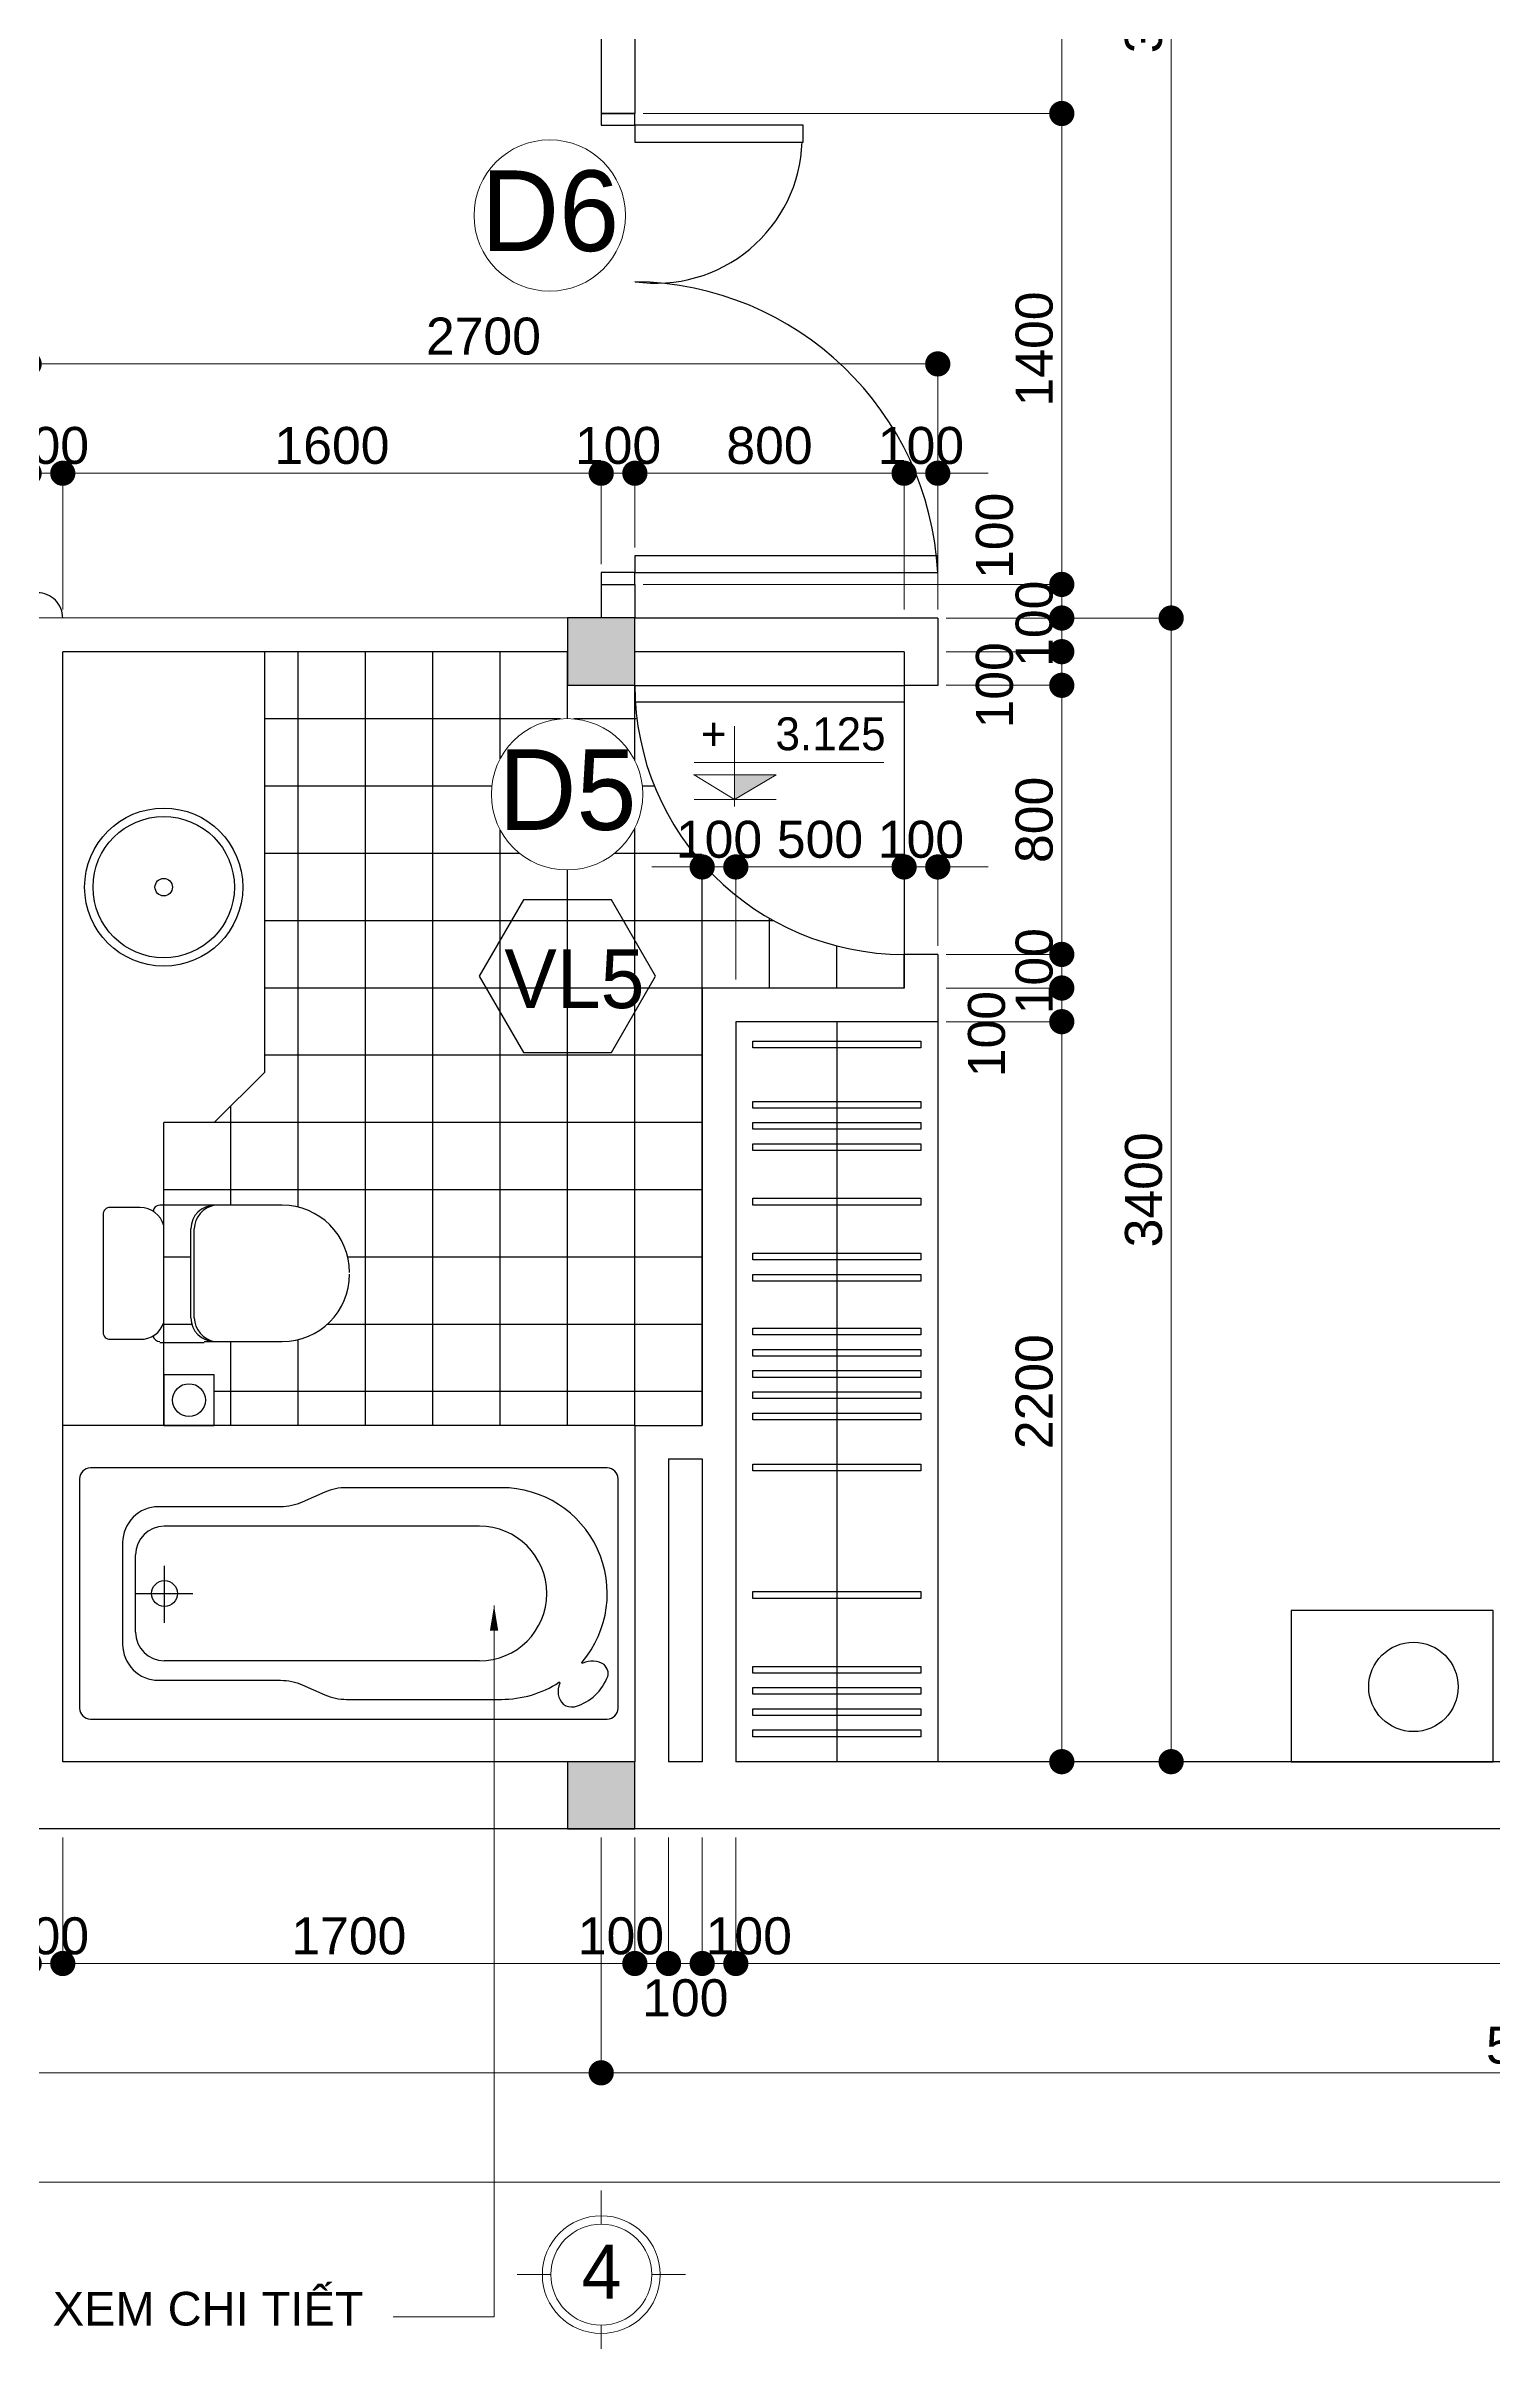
# Model space of a CAD drawing. Header units: millimetres. Extents: x -257631 to 60726, y -119421 to -4977.
# Drawn here: x -226265 to -217665, y -69003 to -55350 of the extents above; entities that cross this region are included whole.
import ezdxf
from ezdxf.enums import TextEntityAlignment as Align

# ---------------------------------------------------------------- set-up
doc = ezdxf.new("R2010")
doc.units = ezdxf.units.MM
doc.header["$LTSCALE"] = 400
doc.header["$MEASUREMENT"] = 0
doc.header["$PDMODE"] = 35
for name, color, linetype in [('DIM', 144, 'Continuous'), ('HACTH', 8, 'Continuous'), ('KHUNG', 5, 'Continuous'), ('net 2', 7, 'Continuous'), ('net 3', 144, 'Continuous'), ('NUOC', 2, 'Continuous'), ('THAY', 7, 'Continuous'), ('VTH-TRUC', 1, 'Continuous')]:
    doc.layers.add(name, color=color, linetype=linetype)
doc.layers.add('VTH- HATCH', color=8, linetype='Continuous', lineweight=9)
doc.layers.add('VTH-GHI CHU- KI HIEU', color=7, linetype='Continuous', lineweight=13)
doc.styles.add('100_dim', font='VAVOB.TTF', dxfattribs={"height": 220})
doc.styles.add('100_tieude', font='VAVOB.TTF', dxfattribs={"height": 500})
doc.styles.add('VNI-AVO', font='vhelven.ttf', dxfattribs={"height": 220})
doc.dimstyles.new('style-50', dxfattribs={"dimscale": 0, "dimtxt": 2.3, "dimasz": 150, "dimexe": 50, "dimexo": 50, "dimgap": 50, "dimtad": 1, "dimdec": 0, "dimlfac": 0.5, "dimzin": 9, "dimtxsty": 'VNI-AVO', "dimblk": 'DOT', "dimcen": 0, "dimdle": 150, "dimclrd": 146, "dimclre": 146, "dimclrt": 7, "dimadec": 0, "dimazin": 0, "dimtfac": 1, "dimtdec": 0, "dimtix": 1, "dimtmove": 2, "dimatfit": 3, "dimfxl": 0, "dimlwd": 13, "dimlwe": 13, "dimarcsym": 0})

# ---------------------------------------------------------------- blocks, each defined once
blk = doc.blocks.new('VL')
at = {"layer": 'NUOC'}
blk.add_lwpolyline([(508, -7), (246, 447), (-278, 447), (-540, -7), (-278, -461), (246, -461)], close=True, dxfattribs=at)
at = {"layer": 'VTH-TRUC', "color": 7, "style": '100_tieude'}
blk.add_attdef('VL1', text='', height=350, dxfattribs=at).set_placement((25, -22), align=Align.MIDDLE_CENTER)
blk = doc.blocks.new('_Dot')
at = {"color": 0, "linetype": 'ByBlock', "lineweight": -2}
blk.add_line((-0.5, 0), (-1, 0), dxfattribs=at)
at = {"color": 0, "linetype": 'ByBlock', "lineweight": 100, "const_width": 0.5}
blk.add_lwpolyline([(-0.25, 0, 1), (0.25, 0, 1)], format="xyb", close=True, dxfattribs=at)
blk = doc.blocks.new('VTH- COTE')
at = {"layer": 'VTH-GHI CHU- KI HIEU'}
blk.add_hatch(color=256, dxfattribs=at).paths.add_polyline_path([(0, 0), (40.7, 24.3), (0, 24.3)])
for p, q in [((0, 71.4), (0, -6.7)), ((-39.7, 24.3), (40.7, 24.3)), ((-39.3, 36.3), (145.4, 36.3)), ((-39.3, 24.3), (0, 0)), ((40.7, 24.3), (0, 0)), ((-39.3, 0), (40.7, 0))]:
    blk.add_line(p, q, dxfattribs=at)
at = {"layer": 'VTH-GHI CHU- KI HIEU', "style": '100_dim'}
blk.add_attdef('%%P0.000', text='', height=32, dxfattribs=at).set_placement((147, 64.1), align=Align.MIDDLE_RIGHT)
blk = doc.blocks.new('CUA')
at = {"layer": 'VTH-TRUC', "color": 2, "lineweight": 20}
blk.add_circle((0, 0), 350, dxfattribs=at)
at = {"layer": 'VTH-TRUC', "color": 7, "style": '100_tieude'}
blk.add_attdef('A', text='', height=373, rotation=270, dxfattribs=at).set_placement((22, -2), align=Align.MIDDLE_CENTER)
blk = doc.blocks.new('*D246')
at = {"layer": 'Defpoints', "color": 0}
for p in [(7417, 81449), (2017, 80088), (7417, 79988)]:
    blk.add_point(p, dxfattribs=at)
at = {"layer": 'HACTH', "color": 146, "lineweight": 13}
for p, q in [((2017, 80138), (2017, 81499)), ((2167, 81449), (7267, 81449)), ((7417, 80038), (7417, 81499))]:
    blk.add_line(p, q, dxfattribs=at)
at = {"layer": 'HACTH', "color": 146, "lineweight": 13, "xscale": 150, "yscale": 150, "zscale": 150}
for p, rotation in [((2017, 81449), 179.9999999999899), ((7417, 81449), 359.9999999999899)]:
    blk.add_blockref('_Dot', p, dxfattribs=dict(at, rotation=rotation))
at = {"layer": 'HACTH', "color": 7, "insert": (4717, 81613), "char_height": 220, "attachment_point": 5, "style": 'VNI-AVO'}
blk.add_mtext('2700', dxfattribs=at)
blk = doc.blocks.new('*D244')
at = {"layer": 'Defpoints', "color": 0}
for p in [(5617, 87338), (8804, 87338), (7417, 79938)]:
    blk.add_point(p, dxfattribs=at)
at = {"layer": 'HACTH', "color": 146, "lineweight": 13}
for p, q in [((5667, 87338), (8854, 87338)), ((8804, 80088), (8804, 87188)), ((7467, 79938), (8854, 79938))]:
    blk.add_line(p, q, dxfattribs=at)
at = {"layer": 'HACTH', "color": 146, "lineweight": 13, "xscale": 150, "yscale": 150, "zscale": 150}
for p, rotation in [((8804, 87338), 89.99999999998987), ((8804, 79938), 269.9999999999899)]:
    blk.add_blockref('_Dot', p, dxfattribs=dict(at, rotation=rotation))
at = {"layer": 'HACTH', "color": 7, "insert": (8641, 83638), "char_height": 220, "attachment_point": 5, "rotation": 90, "style": 'VNI-AVO'}
blk.add_mtext('3700', dxfattribs=at)
blk = doc.blocks.new('*D243')
at = {"layer": 'Defpoints', "color": 0}
for p in [(5617, 87338), (8154, 87338), (5617, 82938)]:
    blk.add_point(p, dxfattribs=at)
at = {"layer": 'HACTH', "color": 146, "lineweight": 13}
for p, q in [((5667, 87338), (8204, 87338)), ((8154, 83088), (8154, 87188)), ((5667, 82938), (8204, 82938))]:
    blk.add_line(p, q, dxfattribs=at)
at = {"layer": 'HACTH', "color": 146, "lineweight": 13, "xscale": 150, "yscale": 150, "zscale": 150}
for p, rotation in [((8154, 87338), 89.99999999998987), ((8154, 82938), 269.9999999999899)]:
    blk.add_blockref('_Dot', p, dxfattribs=dict(at, rotation=rotation))
at = {"layer": 'HACTH', "color": 7, "insert": (7991, 85138), "char_height": 220, "attachment_point": 5, "rotation": 90, "style": 'VNI-AVO'}
blk.add_mtext('2200', dxfattribs=at)
blk = doc.blocks.new('*D242')
at = {"layer": 'Defpoints', "color": 0}
for p in [(5617, 82938), (8154, 82938), (5617, 80138)]:
    blk.add_point(p, dxfattribs=at)
at = {"layer": 'HACTH', "color": 146, "lineweight": 13}
for p, q in [((5667, 82938), (8204, 82938)), ((8154, 80288), (8154, 82788)), ((5667, 80138), (8204, 80138))]:
    blk.add_line(p, q, dxfattribs=at)
at = {"layer": 'HACTH', "color": 146, "lineweight": 13, "xscale": 150, "yscale": 150, "zscale": 150}
for p, rotation in [((8154, 82938), 89.99999999998987), ((8154, 80138), 269.9999999999899)]:
    blk.add_blockref('_Dot', p, dxfattribs=dict(at, rotation=rotation))
at = {"layer": 'HACTH', "color": 7, "insert": (7991, 81538), "char_height": 220, "attachment_point": 5, "rotation": 90, "style": 'VNI-AVO'}
blk.add_mtext('1400', dxfattribs=at)
blk = doc.blocks.new('*D241')
at = {"layer": 'Defpoints', "color": 0}
for p in [(5617, 80138), (8154, 80138), (7417, 79938)]:
    blk.add_point(p, dxfattribs=at)
at = {"layer": 'HACTH', "color": 146, "lineweight": 13}
for p, q in [((8154, 80288), (8154, 80438)), ((5667, 80138), (8204, 80138)), ((8154, 79938), (8154, 80138)), ((7467, 79938), (8204, 79938)), ((8154, 79788), (8154, 79638))]:
    blk.add_line(p, q, dxfattribs=at)
at = {"layer": 'HACTH', "color": 146, "lineweight": 13, "xscale": 150, "yscale": 150, "zscale": 150}
for p, rotation in [((8154, 80138), 269.9999999999899), ((8154, 79938), 89.99999999998985)]:
    blk.add_blockref('_Dot', p, dxfattribs=dict(at, rotation=rotation))
at = {"layer": 'HACTH', "color": 7, "insert": (7991, 79904), "char_height": 220, "attachment_point": 5, "rotation": 90, "style": 'VNI-AVO'}
blk.add_mtext('100', dxfattribs=at)
blk = doc.blocks.new('*D240')
at = {"layer": 'Defpoints', "color": 0}
for p in [(7417, 79938), (7467, 73138), (8804, 73138)]:
    blk.add_point(p, dxfattribs=at)
at = {"layer": 'HACTH', "color": 146, "lineweight": 13}
for p, q in [((7467, 79938), (8854, 79938)), ((8804, 79788), (8804, 73288)), ((7517, 73138), (8854, 73138))]:
    blk.add_line(p, q, dxfattribs=at)
at = {"layer": 'HACTH', "color": 146, "lineweight": 13, "xscale": 150, "yscale": 150, "zscale": 150}
for p, rotation in [((8804, 79938), 89.99999999998985), ((8804, 73138), 269.9999999999899)]:
    blk.add_blockref('_Dot', p, dxfattribs=dict(at, rotation=rotation))
at = {"layer": 'HACTH', "color": 7, "insert": (8641, 76538), "char_height": 220, "attachment_point": 5, "rotation": 90, "style": 'VNI-AVO'}
blk.add_mtext('3400', dxfattribs=at)
blk = doc.blocks.new('*D239')
at = {"layer": 'Defpoints', "color": 0}
for p in [(2017, 80799), (2017, 80088), (2217, 79938)]:
    blk.add_point(p, dxfattribs=at)
at = {"layer": 'HACTH', "color": 146, "lineweight": 13}
for p, q in [((2017, 80138), (2017, 80849)), ((2217, 79988), (2217, 80849)), ((1867, 80799), (1717, 80799)), ((2217, 80799), (2017, 80799)), ((2367, 80799), (2517, 80799))]:
    blk.add_line(p, q, dxfattribs=at)
at = {"layer": 'HACTH', "color": 146, "lineweight": 13, "xscale": 150, "yscale": 150, "zscale": 150}
for p, rotation in [((2017, 80799), 359.9999999999899), ((2217, 80799), 179.9999999999899)]:
    blk.add_blockref('_Dot', p, dxfattribs=dict(at, rotation=rotation))
at = {"layer": 'HACTH', "color": 7, "insert": (2117, 80963), "char_height": 220, "attachment_point": 5, "style": 'VNI-AVO'}
blk.add_mtext('100', dxfattribs=at)
blk = doc.blocks.new('*D238')
at = {"layer": 'Defpoints', "color": 0}
for p in [(2217, 80799), (5417, 80208), (2217, 79938)]:
    blk.add_point(p, dxfattribs=at)
at = {"layer": 'HACTH', "color": 146, "lineweight": 13}
for p, q in [((2217, 79988), (2217, 80849)), ((5417, 80258), (5417, 80849)), ((5267, 80799), (2367, 80799))]:
    blk.add_line(p, q, dxfattribs=at)
at = {"layer": 'HACTH', "color": 146, "lineweight": 13, "xscale": 150, "yscale": 150, "zscale": 150}
for p, rotation in [((2217, 80799), 179.9999999999899), ((5417, 80799), 359.9999999999899)]:
    blk.add_blockref('_Dot', p, dxfattribs=dict(at, rotation=rotation))
at = {"layer": 'HACTH', "color": 7, "insert": (3817, 80963), "char_height": 220, "attachment_point": 5, "style": 'VNI-AVO'}
blk.add_mtext('1600', dxfattribs=at)
blk = doc.blocks.new('*D237')
at = {"layer": 'Defpoints', "color": 0}
for p in [(7417, 80799), (7217, 79938), (7417, 79938)]:
    blk.add_point(p, dxfattribs=at)
at = {"layer": 'HACTH', "color": 146, "lineweight": 13}
for p, q in [((7217, 79988), (7217, 80849)), ((7417, 79988), (7417, 80849)), ((7067, 80799), (6917, 80799)), ((7217, 80799), (7417, 80799)), ((7567, 80799), (7717, 80799))]:
    blk.add_line(p, q, dxfattribs=at)
at = {"layer": 'HACTH', "color": 146, "lineweight": 13, "xscale": 150, "yscale": 150, "zscale": 150}
for p, rotation in [((7217, 80799), 359.9999999999899), ((7417, 80799), 179.9999999999899)]:
    blk.add_blockref('_Dot', p, dxfattribs=dict(at, rotation=rotation))
at = {"layer": 'HACTH', "color": 7, "insert": (7317, 80963), "char_height": 220, "attachment_point": 5, "style": 'VNI-AVO'}
blk.add_mtext('100', dxfattribs=at)
blk = doc.blocks.new('*D236')
at = {"layer": 'Defpoints', "color": 0}
for p in [(7217, 80799), (5617, 80308), (7217, 79938)]:
    blk.add_point(p, dxfattribs=at)
at = {"layer": 'HACTH', "color": 146, "lineweight": 13}
for p, q in [((5617, 80358), (5617, 80849)), ((7217, 79988), (7217, 80849)), ((5767, 80799), (7067, 80799))]:
    blk.add_line(p, q, dxfattribs=at)
at = {"layer": 'HACTH', "color": 146, "lineweight": 13, "xscale": 150, "yscale": 150, "zscale": 150}
for p, rotation in [((5617, 80799), 179.9999999999899), ((7217, 80799), 359.9999999999899)]:
    blk.add_blockref('_Dot', p, dxfattribs=dict(at, rotation=rotation))
at = {"layer": 'HACTH', "color": 7, "insert": (6417, 80963), "char_height": 220, "attachment_point": 5, "style": 'VNI-AVO'}
blk.add_mtext('800', dxfattribs=at)
blk = doc.blocks.new('*D235')
at = {"layer": 'Defpoints', "color": 0}
for p in [(5617, 80799), (5617, 80308), (5417, 80208)]:
    blk.add_point(p, dxfattribs=at)
at = {"layer": 'HACTH', "color": 146, "lineweight": 13}
for p, q in [((5417, 80258), (5417, 80849)), ((5617, 80358), (5617, 80849)), ((5267, 80799), (5117, 80799)), ((5417, 80799), (5617, 80799)), ((5767, 80799), (5917, 80799))]:
    blk.add_line(p, q, dxfattribs=at)
at = {"layer": 'HACTH', "color": 146, "lineweight": 13, "xscale": 150, "yscale": 150, "zscale": 150}
for p, rotation in [((5417, 80799), 359.9999999999899), ((5617, 80799), 179.9999999999899)]:
    blk.add_blockref('_Dot', p, dxfattribs=dict(at, rotation=rotation))
at = {"layer": 'HACTH', "color": 7, "insert": (5517, 80963), "char_height": 220, "attachment_point": 5, "style": 'VNI-AVO'}
blk.add_mtext('100', dxfattribs=at)
blk = doc.blocks.new('*D234')
at = {"layer": 'Defpoints', "color": 0}
for p in [(6017, 78458), (6017, 77738), (6217, 77738)]:
    blk.add_point(p, dxfattribs=at)
at = {"layer": 'HACTH', "color": 146, "lineweight": 13}
for p, q in [((6017, 77788), (6017, 78508)), ((6217, 77788), (6217, 78508)), ((5867, 78458), (5717, 78458)), ((6217, 78458), (6017, 78458)), ((6367, 78458), (6517, 78458))]:
    blk.add_line(p, q, dxfattribs=at)
at = {"layer": 'HACTH', "color": 146, "lineweight": 13, "xscale": 150, "yscale": 150, "zscale": 150}
for p, rotation in [((6017, 78458), 359.9999999999899), ((6217, 78458), 179.9999999999899)]:
    blk.add_blockref('_Dot', p, dxfattribs=dict(at, rotation=rotation))
at = {"layer": 'HACTH', "color": 7, "insert": (6117, 78621), "char_height": 220, "attachment_point": 5, "style": 'VNI-AVO'}
blk.add_mtext('100', dxfattribs=at)
blk = doc.blocks.new('*D233')
at = {"layer": 'Defpoints', "color": 0}
for p in [(6217, 78458), (7217, 77938), (6217, 77738)]:
    blk.add_point(p, dxfattribs=at)
at = {"layer": 'HACTH', "color": 146, "lineweight": 13}
for p, q in [((6217, 77788), (6217, 78508)), ((7217, 77988), (7217, 78508)), ((7067, 78458), (6367, 78458))]:
    blk.add_line(p, q, dxfattribs=at)
at = {"layer": 'HACTH', "color": 146, "lineweight": 13, "xscale": 150, "yscale": 150, "zscale": 150}
for p, rotation in [((6217, 78458), 179.9999999999899), ((7217, 78458), 359.9999999999899)]:
    blk.add_blockref('_Dot', p, dxfattribs=dict(at, rotation=rotation))
at = {"layer": 'HACTH', "color": 7, "insert": (6717, 78621), "char_height": 220, "attachment_point": 5, "style": 'VNI-AVO'}
blk.add_mtext('500', dxfattribs=at)
blk = doc.blocks.new('*D232')
at = {"layer": 'Defpoints', "color": 0}
for p in [(7417, 78458), (7217, 77938), (7417, 77938)]:
    blk.add_point(p, dxfattribs=at)
at = {"layer": 'HACTH', "color": 146, "lineweight": 13}
for p, q in [((7217, 77988), (7217, 78508)), ((7417, 77988), (7417, 78508)), ((7067, 78458), (6917, 78458)), ((7217, 78458), (7417, 78458)), ((7567, 78458), (7717, 78458))]:
    blk.add_line(p, q, dxfattribs=at)
at = {"layer": 'HACTH', "color": 146, "lineweight": 13, "xscale": 150, "yscale": 150, "zscale": 150}
for p, rotation in [((7217, 78458), 359.9999999999899), ((7417, 78458), 179.9999999999899)]:
    blk.add_blockref('_Dot', p, dxfattribs=dict(at, rotation=rotation))
at = {"layer": 'HACTH', "color": 7, "insert": (7317, 78621), "char_height": 220, "attachment_point": 5, "style": 'VNI-AVO'}
blk.add_mtext('100', dxfattribs=at)
blk = doc.blocks.new('*D231')
at = {"layer": 'Defpoints', "color": 0}
for p in [(7417, 79738), (7467, 79538), (8154, 79538)]:
    blk.add_point(p, dxfattribs=at)
at = {"layer": 'HACTH', "color": 146, "lineweight": 13}
for p, q in [((8154, 79888), (8154, 80038)), ((7467, 79738), (8204, 79738)), ((8154, 79738), (8154, 79538)), ((7517, 79538), (8204, 79538)), ((8154, 79388), (8154, 79238))]:
    blk.add_line(p, q, dxfattribs=at)
at = {"layer": 'HACTH', "color": 146, "lineweight": 13, "xscale": 150, "yscale": 150, "zscale": 150}
for p, rotation in [((8154, 79738), 269.9999999999899), ((8154, 79538), 89.99999999998987)]:
    blk.add_blockref('_Dot', p, dxfattribs=dict(at, rotation=rotation))
at = {"layer": 'HACTH', "color": 7, "insert": (7755, 79538), "char_height": 220, "attachment_point": 5, "rotation": 90, "style": 'VNI-AVO'}
blk.add_mtext('100', dxfattribs=at)
blk = doc.blocks.new('*D230')
at = {"layer": 'Defpoints', "color": 0}
for p in [(7417, 77538), (7417, 73138), (8154, 73138)]:
    blk.add_point(p, dxfattribs=at)
at = {"layer": 'HACTH', "color": 146, "lineweight": 13}
for p, q in [((7467, 77538), (8204, 77538)), ((8154, 77388), (8154, 73288)), ((7467, 73138), (8204, 73138))]:
    blk.add_line(p, q, dxfattribs=at)
at = {"layer": 'HACTH', "color": 146, "lineweight": 13, "xscale": 150, "yscale": 150, "zscale": 150}
for p, rotation in [((8154, 77538), 89.99999999998985), ((8154, 73138), 269.9999999999899)]:
    blk.add_blockref('_Dot', p, dxfattribs=dict(at, rotation=rotation))
at = {"layer": 'HACTH', "color": 7, "insert": (7991, 75338), "char_height": 220, "attachment_point": 5, "rotation": 90, "style": 'VNI-AVO'}
blk.add_mtext('2200', dxfattribs=at)
blk = doc.blocks.new('*D229')
at = {"layer": 'Defpoints', "color": 0}
for p in [(7417, 77738), (7417, 77538), (8154, 77538)]:
    blk.add_point(p, dxfattribs=at)
at = {"layer": 'HACTH', "color": 146, "lineweight": 13}
for p, q in [((8154, 77888), (8154, 78038)), ((7467, 77738), (8204, 77738)), ((8154, 77738), (8154, 77538)), ((7467, 77538), (8204, 77538)), ((8154, 77388), (8154, 77238))]:
    blk.add_line(p, q, dxfattribs=at)
at = {"layer": 'HACTH', "color": 146, "lineweight": 13, "xscale": 150, "yscale": 150, "zscale": 150}
for p, rotation in [((8154, 77738), 269.9999999999899), ((8154, 77538), 89.99999999998987)]:
    blk.add_blockref('_Dot', p, dxfattribs=dict(at, rotation=rotation))
at = {"layer": 'HACTH', "color": 7, "insert": (7708, 77464), "char_height": 220, "attachment_point": 5, "rotation": 90, "style": 'VNI-AVO'}
blk.add_mtext('100', dxfattribs=at)
blk = doc.blocks.new('*D228')
at = {"layer": 'Defpoints', "color": 0}
for p in [(7417, 77938), (7417, 77738), (8154, 77738)]:
    blk.add_point(p, dxfattribs=at)
at = {"layer": 'HACTH', "color": 146, "lineweight": 13}
for p, q in [((8154, 78088), (8154, 78238)), ((7467, 77938), (8204, 77938)), ((8154, 77938), (8154, 77738)), ((7467, 77738), (8204, 77738)), ((8154, 77588), (8154, 77438))]:
    blk.add_line(p, q, dxfattribs=at)
at = {"layer": 'HACTH', "color": 146, "lineweight": 13, "xscale": 150, "yscale": 150, "zscale": 150}
for p, rotation in [((8154, 77938), 269.9999999999899), ((8154, 77738), 89.99999999998987)]:
    blk.add_blockref('_Dot', p, dxfattribs=dict(at, rotation=rotation))
at = {"layer": 'HACTH', "color": 7, "insert": (7991, 77838), "char_height": 220, "attachment_point": 5, "rotation": 90, "style": 'VNI-AVO'}
blk.add_mtext('100', dxfattribs=at)
blk = doc.blocks.new('*D227')
at = {"layer": 'Defpoints', "color": 0}
for p in [(7417, 79538), (7417, 77938), (8154, 77938)]:
    blk.add_point(p, dxfattribs=at)
at = {"layer": 'HACTH', "color": 146, "lineweight": 13}
for p, q in [((7467, 79538), (8204, 79538)), ((8154, 79388), (8154, 78088)), ((7467, 77938), (8204, 77938))]:
    blk.add_line(p, q, dxfattribs=at)
at = {"layer": 'HACTH', "color": 146, "lineweight": 13, "xscale": 150, "yscale": 150, "zscale": 150}
for p, rotation in [((8154, 79538), 89.99999999998985), ((8154, 77938), 269.9999999999899)]:
    blk.add_blockref('_Dot', p, dxfattribs=dict(at, rotation=rotation))
at = {"layer": 'HACTH', "color": 7, "insert": (7991, 78738), "char_height": 220, "attachment_point": 5, "rotation": 90, "style": 'VNI-AVO'}
blk.add_mtext('800', dxfattribs=at)
blk = doc.blocks.new('*D226')
at = {"layer": 'Defpoints', "color": 0}
for p in [(7417, 79938), (7417, 79738), (8154, 79738)]:
    blk.add_point(p, dxfattribs=at)
at = {"layer": 'HACTH', "color": 146, "lineweight": 13}
for p, q in [((8154, 80088), (8154, 80238)), ((7467, 79938), (8204, 79938)), ((8154, 79938), (8154, 79738)), ((7467, 79738), (8204, 79738)), ((8154, 79588), (8154, 79438))]:
    blk.add_line(p, q, dxfattribs=at)
at = {"layer": 'HACTH', "color": 146, "lineweight": 13, "xscale": 150, "yscale": 150, "zscale": 150}
for p, rotation in [((8154, 79938), 269.9999999999899), ((8154, 79738), 89.99999999998987)]:
    blk.add_blockref('_Dot', p, dxfattribs=dict(at, rotation=rotation))
at = {"layer": 'HACTH', "color": 7, "insert": (7755, 80427), "char_height": 220, "attachment_point": 5, "rotation": 90, "style": 'VNI-AVO'}
blk.add_mtext('100', dxfattribs=at)
blk = doc.blocks.new('TRUC')
at = {"layer": 'KHUNG', "lineweight": 20}
blk.add_circle((0, -500), 300, dxfattribs=at)
at = {"layer": 'VTH-TRUC', "color": 2, "lineweight": 20}
for p, q in [((0, -200), (0, 0)), ((-300, -500), (-500, -500)), ((300, -500), (500, -500)), ((0, -800), (0, -1000))]:
    blk.add_line(p, q, dxfattribs=at)
blk.add_circle((0, -500), 350, dxfattribs=at)
at = {"layer": 'VTH-TRUC', "color": 7, "style": '100_tieude'}
blk.add_attdef('A', text='', height=320, dxfattribs=at).set_placement((2, -482), align=Align.MIDDLE_CENTER)
blk = doc.blocks.new('*D156')
at = {"layer": 'Defpoints', "color": 0}
for p in [(-15383, 72738), (16617, 72688), (16617, 70638)]:
    blk.add_point(p, dxfattribs=at)
at = {"layer": 'HACTH', "color": 146, "lineweight": 13}
for p, q in [((-15383, 72688), (-15383, 70588)), ((16617, 72638), (16617, 70588)), ((-15233, 70638), (16467, 70638))]:
    blk.add_line(p, q, dxfattribs=at)
at = {"layer": 'HACTH', "color": 146, "lineweight": 13, "xscale": 150, "yscale": 150, "zscale": 150}
for p, rotation in [((-15383, 70638), 179.9999999999899), ((16617, 70638), 359.9999999999899)]:
    blk.add_blockref('_Dot', p, dxfattribs=dict(at, rotation=rotation))
at = {"layer": 'HACTH', "color": 7, "insert": (617, 70801), "char_height": 220, "attachment_point": 5, "style": 'VNI-AVO'}
blk.add_mtext('16000', dxfattribs=at)
blk = doc.blocks.new('*D155')
at = {"layer": 'Defpoints', "color": 0}
for p in [(5417, 72738), (16617, 72688), (16617, 71288)]:
    blk.add_point(p, dxfattribs=at)
at = {"layer": 'HACTH', "color": 146, "lineweight": 13}
for p, q in [((5417, 72688), (5417, 71238)), ((16617, 72638), (16617, 71238)), ((5567, 71288), (16467, 71288))]:
    blk.add_line(p, q, dxfattribs=at)
at = {"layer": 'HACTH', "color": 146, "lineweight": 13, "xscale": 150, "yscale": 150, "zscale": 150}
for p, rotation in [((5417, 71288), 179.9999999999899), ((16617, 71288), 359.9999999999899)]:
    blk.add_blockref('_Dot', p, dxfattribs=dict(at, rotation=rotation))
at = {"layer": 'HACTH', "color": 7, "insert": (11017, 71451), "char_height": 220, "attachment_point": 5, "style": 'VNI-AVO'}
blk.add_mtext('5600', dxfattribs=at)
blk = doc.blocks.new('*D154')
at = {"layer": 'Defpoints', "color": 0}
for p in [(-2583, 72688), (5417, 72738), (5417, 71288)]:
    blk.add_point(p, dxfattribs=at)
at = {"layer": 'HACTH', "color": 146, "lineweight": 13}
for p, q in [((-2583, 72638), (-2583, 71238)), ((5417, 72688), (5417, 71238)), ((-2433, 71288), (5267, 71288))]:
    blk.add_line(p, q, dxfattribs=at)
at = {"layer": 'HACTH', "color": 146, "lineweight": 13, "xscale": 150, "yscale": 150, "zscale": 150}
for p, rotation in [((-2583, 71288), 179.9999999999899), ((5417, 71288), 359.9999999999899)]:
    blk.add_blockref('_Dot', p, dxfattribs=dict(at, rotation=rotation))
at = {"layer": 'HACTH', "color": 7, "insert": (1417, 71451), "char_height": 220, "attachment_point": 5, "style": 'VNI-AVO'}
blk.add_mtext('4000', dxfattribs=at)
blk = doc.blocks.new('*D150')
at = {"layer": 'Defpoints', "color": 0}
for p in [(6217, 72738), (16217, 72738), (16217, 71938)]:
    blk.add_point(p, dxfattribs=at)
at = {"layer": 'HACTH', "color": 146, "lineweight": 13}
for p, q in [((6217, 72688), (6217, 71888)), ((16217, 72688), (16217, 71888)), ((6367, 71938), (16067, 71938))]:
    blk.add_line(p, q, dxfattribs=at)
at = {"layer": 'HACTH', "color": 146, "lineweight": 13, "xscale": 150, "yscale": 150, "zscale": 150}
for p, rotation in [((6217, 71938), 179.9999999999899), ((16217, 71938), 359.9999999999899)]:
    blk.add_blockref('_Dot', p, dxfattribs=dict(at, rotation=rotation))
at = {"layer": 'HACTH', "color": 7, "insert": (11217, 72101), "char_height": 220, "attachment_point": 5, "style": 'VNI-AVO'}
blk.add_mtext('5000', dxfattribs=at)
blk = doc.blocks.new('*D149')
at = {"layer": 'Defpoints', "color": 0}
for p in [(6017, 72738), (6217, 72738), (6217, 71938)]:
    blk.add_point(p, dxfattribs=at)
at = {"layer": 'HACTH', "color": 146, "lineweight": 13}
for p, q in [((6017, 72688), (6017, 71888)), ((6217, 72688), (6217, 71888)), ((5867, 71938), (5717, 71938)), ((6017, 71938), (6217, 71938)), ((6367, 71938), (6517, 71938))]:
    blk.add_line(p, q, dxfattribs=at)
at = {"layer": 'HACTH', "color": 146, "lineweight": 13, "xscale": 150, "yscale": 150, "zscale": 150}
for p, rotation in [((6017, 71938), 359.9999999999899), ((6217, 71938), 179.9999999999899)]:
    blk.add_blockref('_Dot', p, dxfattribs=dict(at, rotation=rotation))
at = {"layer": 'HACTH', "color": 7, "insert": (6294, 72101), "char_height": 220, "attachment_point": 5, "style": 'VNI-AVO'}
blk.add_mtext('100', dxfattribs=at)
blk = doc.blocks.new('*D148')
at = {"layer": 'Defpoints', "color": 0}
for p in [(5817, 72738), (6017, 72738), (6017, 71938)]:
    blk.add_point(p, dxfattribs=at)
at = {"layer": 'HACTH', "color": 146, "lineweight": 13}
for p, q in [((5817, 72688), (5817, 71888)), ((6017, 72688), (6017, 71888)), ((5667, 71938), (5517, 71938)), ((5817, 71938), (6017, 71938)), ((6167, 71938), (6317, 71938))]:
    blk.add_line(p, q, dxfattribs=at)
at = {"layer": 'HACTH', "color": 146, "lineweight": 13, "xscale": 150, "yscale": 150, "zscale": 150}
for p, rotation in [((5817, 71938), 359.9999999999899), ((6017, 71938), 179.9999999999899)]:
    blk.add_blockref('_Dot', p, dxfattribs=dict(at, rotation=rotation))
at = {"layer": 'HACTH', "color": 7, "insert": (5917, 71733), "char_height": 220, "attachment_point": 5, "style": 'VNI-AVO'}
blk.add_mtext('100', dxfattribs=at)
blk = doc.blocks.new('*D147')
at = {"layer": 'Defpoints', "color": 0}
for p in [(5617, 72738), (5817, 72738), (5817, 71938)]:
    blk.add_point(p, dxfattribs=at)
at = {"layer": 'HACTH', "color": 146, "lineweight": 13}
for p, q in [((5617, 72688), (5617, 71888)), ((5817, 72688), (5817, 71888)), ((5467, 71938), (5317, 71938)), ((5617, 71938), (5817, 71938)), ((5967, 71938), (6117, 71938))]:
    blk.add_line(p, q, dxfattribs=at)
at = {"layer": 'HACTH', "color": 146, "lineweight": 13, "xscale": 150, "yscale": 150, "zscale": 150}
for p, rotation in [((5617, 71938), 359.9999999999899), ((5817, 71938), 179.9999999999899)]:
    blk.add_blockref('_Dot', p, dxfattribs=dict(at, rotation=rotation))
at = {"layer": 'HACTH', "color": 7, "insert": (5534, 72101), "char_height": 220, "attachment_point": 5, "style": 'VNI-AVO'}
blk.add_mtext('100', dxfattribs=at)
blk = doc.blocks.new('*D146')
at = {"layer": 'Defpoints', "color": 0}
for p in [(2217, 72738), (5617, 72738), (5617, 71938)]:
    blk.add_point(p, dxfattribs=at)
at = {"layer": 'HACTH', "color": 146, "lineweight": 13}
for p, q in [((2217, 72688), (2217, 71888)), ((5617, 72688), (5617, 71888)), ((2367, 71938), (5467, 71938))]:
    blk.add_line(p, q, dxfattribs=at)
at = {"layer": 'HACTH', "color": 146, "lineweight": 13, "xscale": 150, "yscale": 150, "zscale": 150}
for p, rotation in [((2217, 71938), 179.9999999999899), ((5617, 71938), 359.9999999999899)]:
    blk.add_blockref('_Dot', p, dxfattribs=dict(at, rotation=rotation))
at = {"layer": 'HACTH', "color": 7, "insert": (3917, 72101), "char_height": 220, "attachment_point": 5, "style": 'VNI-AVO'}
blk.add_mtext('1700', dxfattribs=at)
blk = doc.blocks.new('*D145')
at = {"layer": 'Defpoints', "color": 0}
for p in [(2017, 72738), (2217, 72738), (2217, 71938)]:
    blk.add_point(p, dxfattribs=at)
at = {"layer": 'HACTH', "color": 146, "lineweight": 13}
for p, q in [((2017, 72688), (2017, 71888)), ((2217, 72688), (2217, 71888)), ((1867, 71938), (1717, 71938)), ((2017, 71938), (2217, 71938)), ((2367, 71938), (2517, 71938))]:
    blk.add_line(p, q, dxfattribs=at)
at = {"layer": 'HACTH', "color": 146, "lineweight": 13, "xscale": 150, "yscale": 150, "zscale": 150}
for p, rotation in [((2017, 71938), 359.9999999999899), ((2217, 71938), 179.9999999999899)]:
    blk.add_blockref('_Dot', p, dxfattribs=dict(at, rotation=rotation))
at = {"layer": 'HACTH', "color": 7, "insert": (2117, 72101), "char_height": 220, "attachment_point": 5, "style": 'VNI-AVO'}
blk.add_mtext('100', dxfattribs=at)

msp = doc.modelspace()

# ---------------------------------------------------------------- hatches: boundary and pattern name
at = {"layer": 'HACTH', "extrusion": (0, 0, -1)}
h = msp.add_hatch(dxfattribs=at)
h.set_pattern_fill('_USER', color=256, scale=400, style=0, double=1, pattern_type=0)
h.set_pattern_definition([(270, (221164.74, -58951.7), (400, -7e-14), []), (0, (221164.74, -58951.7), (0, 400), [])])
h.paths.add_polyline_path([(225264.7, -63551.7), (225264.7, -63251.7), (225564.7, -63251.7), (225564.7, -62243.2), (225324.6, -62243.2), (225263, -62243.2, -0.4142136), (225403, -62383.2), (225403, -62913.2, -0.4142136), (225263, -63053.2), (224860.6, -63053.2, -0.4178796), (224460.6, -62648.2, -0.4178796), (224860.6, -62243.2), (225324.6, -62243.2), (225564.7, -62243.2), (225564.7, -61751.7), (225264.7, -61751.7), (224964.7, -61451.7), (224964.7, -58951.7), (223164.7, -58951.7), (223164.7, -59151.2), (222764.7, -59151.2), (222764.7, -59251.7), (222761.6, -59251.7, -0.3960122), (221164.7, -60751.7), (221164.7, -60951.7), (222364.7, -60951.7), (222364.7, -63551.7), (222764.7, -63551.7)])
edge = h.paths.add_edge_path(flags=16)
edge.add_ellipse((223167.7, -59799.7), major_axis=(-318.2, 318.2), ratio=1, start_angle=0, end_angle=360, ccw=False)
h.paths.add_polyline_path([(222563.3, -59900), (221966.1, -59900), (221966.1, -60236.1), (222563.3, -60236.1)], flags=25)
h.paths.add_polyline_path([(222628.9, -60146.5), (223701.1, -60146.5), (223701.1, -59409.1), (222628.9, -59409.1)], flags=24)
at = {"layer": 'KHUNG'}
h = msp.add_hatch(color=256, dxfattribs=at)
h.paths.add_polyline_path([(-239964.7, -50951.7), (-240364.7, -50951.7), (-240364.7, -51351.7), (-239964.7, -51351.7)])
h.paths.add_polyline_path([(-239964.7, -58751.7), (-240364.7, -58751.7), (-240364.7, -59151.7), (-239964.7, -59151.7)])
h.paths.add_polyline_path([(-243364.7, -58751.7), (-243764.7, -58751.7), (-243764.7, -59151.7), (-243364.7, -59151.7)])
h.paths.add_polyline_path([(-243364.7, -65551.7), (-243764.7, -65551.7), (-243764.7, -65951.7), (-243364.7, -65951.7)])
h.paths.add_polyline_path([(-239964.7, -65551.7), (-240364.7, -65551.7), (-240364.7, -65951.7), (-239964.7, -65951.7)])
h.paths.add_polyline_path([(-230764.7, -65551.7), (-231164.7, -65551.7), (-231164.7, -65951.7), (-230764.7, -65951.7)])
h.paths.add_polyline_path([(-230764.7, -58751.2), (-231164.7, -58751.2), (-231164.7, -59151.2), (-230764.7, -59151.2)])
h.paths.add_polyline_path([(-230764.7, -50951.7), (-231164.7, -50951.7), (-231164.7, -51351.7), (-230764.7, -51351.7)])
h.paths.add_polyline_path([(-222764.7, -50951.7), (-223164.7, -50951.7), (-223164.7, -51351.7), (-222964.7, -51351.7), (-222764.7, -51351.7)])
h.paths.add_polyline_path([(-222764.7, -58751.2), (-223164.7, -58751.2), (-223164.7, -59151.2), (-222764.7, -59151.2)])
h.paths.add_polyline_path([(-222764.7, -65551.7), (-223164.7, -65551.7), (-223164.7, -65951.7), (-222764.7, -65951.7)])
h.paths.add_polyline_path([(-211764.7, -65551.2), (-212164.7, -65551.2), (-212164.7, -65551.7), (-212164.7, -65951.2), (-211764.7, -65951.2)])
h.paths.add_polyline_path([(-211764.7, -58751.2), (-212164.7, -58751.2), (-212164.7, -59151.2), (-211764.7, -59151.2)])
h.paths.add_polyline_path([(-211764.7, -50951.7), (-212164.7, -50951.7), (-212164.7, -51351.7), (-211764.7, -51351.7)])

# ---------------------------------------------------------------- linework, layer by layer
for points in [[(-223164.7, -59151.2), (-222764.7, -59151.2), (-222764.7, -58751.2), (-223164.7, -58751.2)], [(-223164.7, -65951.7), (-222764.7, -65951.7), (-222764.7, -65551.7), (-223164.7, -65551.7)]]:
    msp.add_lwpolyline(points, close=True, dxfattribs=at)
at = {"layer": 'net 2'}
for p, q in [((-222764.7, -51351.7), (-222764.7, -55751.7)), ((-222964.7, -54751.7), (-222964.7, -55751.7)), ((-222764.7, -54751.7), (-222764.7, -55751.7)), ((-222964.7, -55751.7), (-222764.7, -55751.7)), ((-222964.7, -58551.7), (-222764.7, -58551.7)), ((-222964.7, -58551.7), (-222964.7, -58751.7)), ((-222764.7, -58551.7), (-222764.7, -58751.7)), ((-223164.7, -58751.2), (-226364.7, -58751.7)), ((-220964.7, -58751.7), (-222764.7, -58751.7)), ((-220964.7, -58751.7), (-220964.7, -58951.7)), ((-226164.7, -65551.7), (-226164.7, -58951.7)), ((-223164.7, -58951.7), (-226164.7, -58951.7)), ((-221164.7, -58951.7), (-222764.7, -58951.7)), ((-221164.7, -58951.7), (-221164.7, -59151.7)), ((-220964.7, -58951.7), (-220964.7, -59151.7)), ((-220964.7, -59151.7), (-221164.7, -59151.7)), ((-221164.7, -60751.7), (-221164.7, -60951.7)), ((-220964.7, -60751.7), (-221164.7, -60751.7)), ((-220964.7, -60751.7), (-220964.7, -61151.7)), ((-221164.7, -60951.7), (-222364.7, -60951.7)), ((-222364.7, -60951.7), (-222364.7, -63551.7)), ((-220964.7, -61151.7), (-222164.7, -61151.7)), ((-222164.7, -61151.7), (-222164.7, -65551.7)), ((-222764.7, -63551.7), (-222364.7, -63551.7)), ((-222764.7, -63551.7), (-222764.7, -65551.7)), ((-222564.7, -63751.7), (-222364.7, -63751.7)), ((-222564.7, -63751.7), (-222564.7, -65551.7)), ((-222364.7, -63751.7), (-222364.7, -65551.7)), ((-222764.7, -65551.7), (-226164.7, -65551.7)), ((-222364.7, -65551.7), (-222564.7, -65551.7)), ((-212164.7, -65551.7), (-222164.7, -65551.7)), ((-222164.7, -65951.7), (-243764.7, -65951.7)), ((-211764.7, -65951.7), (-222164.7, -65951.7))]:
    msp.add_line(p, q, dxfattribs=at)
at = {"layer": 'net 3'}
for p, q in [((-224964.7, -61451.7), (-224964.7, -58951.7)), ((-221164.7, -59151.7), (-221164.7, -60751.7)), ((-221564.7, -61151.7), (-221564.7, -65551.7)), ((-220964.7, -61151.7), (-220964.7, -65551.7)), ((-224964.7, -61451.7), (-225264.7, -61751.7)), ((-225564.7, -63551.7), (-225564.7, -61751.7)), ((-225264.7, -61751.7), (-225564.7, -61751.7)), ((-225324.6, -62243.2), (-225588.5, -62243.2)), ((-224860.6, -62243.2), (-225324.6, -62243.2)), ((-225403, -62913.2), (-225403, -62383.2)), ((-225383, -62913.2), (-225383, -62383.2)), ((-225324.6, -63060.2), (-225588.5, -63060.2)), ((-225324.6, -63053.2), (-224860.6, -63053.2)), ((-222764.7, -63551.7), (-226164.7, -63551.7)), ((-223688.8, -64151.2), (-225561.2, -64151.2)), ((-225731.9, -64781.5), (-225731.9, -64321.9)), ((-225560.2, -64725.3), (-225560.2, -64387.2)), ((-225731.9, -64551.7), (-225391.3, -64551.7)), ((-218864.7, -64651.7), (-218864.7, -65551.7)), ((-223688.8, -64952.1), (-225561.2, -64952.1))]:
    msp.add_line(p, q, dxfattribs=at)
for points in [[(-222964.7, -55821.7), (-222764.7, -55821.7), (-222764.7, -55751.7), (-222964.7, -55751.7)], [(-222764.7, -55921.7), (-221764.7, -55921.7), (-221764.7, -55821.7), (-222764.7, -55821.7)], [(-222764.7, -58481.7), (-220964.7, -58481.7), (-220964.7, -58381.7), (-222764.7, -58381.7)], [(-222964.7, -58551.7), (-222764.7, -58551.7), (-222764.7, -58481.7), (-222964.7, -58481.7)], [(-221164.7, -59251.7), (-222764.7, -59251.7), (-222764.7, -59151.7), (-221164.7, -59151.7)], [(-222064.7, -61266.5), (-221064.7, -61266.5), (-221064.7, -61306.5), (-222064.7, -61306.5)], [(-222064.7, -61625.4), (-221064.7, -61625.4), (-221064.7, -61665.4), (-222064.7, -61665.4)], [(-222064.7, -61751.5), (-221064.7, -61751.5), (-221064.7, -61791.5), (-222064.7, -61791.5)], [(-222064.7, -61877.6), (-221064.7, -61877.6), (-221064.7, -61917.6), (-222064.7, -61917.6)], [(-222064.7, -62201.9), (-221064.7, -62201.9), (-221064.7, -62241.9), (-222064.7, -62241.9)], [(-222064.7, -62528.2), (-221064.7, -62528.2), (-221064.7, -62568.2), (-222064.7, -62568.2)], [(-222064.7, -62654.3), (-221064.7, -62654.3), (-221064.7, -62694.3), (-222064.7, -62694.3)], [(-222064.7, -62974.2), (-221064.7, -62974.2), (-221064.7, -63014.2), (-222064.7, -63014.2)], [(-222064.7, -63100.3), (-221064.7, -63100.3), (-221064.7, -63140.3), (-222064.7, -63140.3)], [(-225564.7, -63551.7), (-225264.7, -63551.7), (-225264.7, -63251.7), (-225564.7, -63251.7)], [(-222064.7, -63226.3), (-221064.7, -63226.3), (-221064.7, -63266.3), (-222064.7, -63266.3)], [(-222064.7, -63352.4), (-221064.7, -63352.4), (-221064.7, -63392.4), (-222064.7, -63392.4)], [(-222064.7, -63478.5), (-221064.7, -63478.5), (-221064.7, -63518.5), (-222064.7, -63518.5)], [(-222064.7, -63783.1), (-221064.7, -63783.1), (-221064.7, -63823.1), (-222064.7, -63823.1)], [(-222064.7, -64540.6), (-221064.7, -64540.6), (-221064.7, -64580.6), (-222064.7, -64580.6)], [(-222064.7, -64984.7), (-221064.7, -64984.7), (-221064.7, -65024.7), (-222064.7, -65024.7)], [(-222064.7, -65110.8), (-221064.7, -65110.8), (-221064.7, -65150.8), (-222064.7, -65150.8)], [(-222064.7, -65236.9), (-221064.7, -65236.9), (-221064.7, -65276.9), (-222064.7, -65276.9)], [(-222064.7, -65363), (-221064.7, -65363), (-221064.7, -65403), (-222064.7, -65403)]]:
    msp.add_lwpolyline(points, close=True, dxfattribs=at)
for points in [[(-225704.6, -62256.2), (-225884.6, -62256.2, 0.4142136), (-225924.6, -62296.2), (-225924.6, -63000.2, 0.4142136), (-225884.6, -63040.2), (-225704.6, -63040.2, 0.3406996), (-225564.7, -62940.2), (-225564.7, -62363.2, 0.3326448)], [(-222864.7, -65234.4), (-222864.7, -63869, 0.4142136), (-222928.7, -63805), (-226000.7, -63805, 0.4142136), (-226064.7, -63869), (-226064.7, -65234.4, 0.4142136), (-226000.7, -65298.4), (-222928.7, -65298.4, 0.4142136)], [(-224477.7, -65181), (-223558.3, -65181, 0.1447565), (-223216, -65079.8, -0.7669054), (-223209.9, -65085.3, 0.3319271), (-223188.2, -65211.6, 0.1699468), (-223128.5, -65226.3, 0.0101745), (-223116.8, -65224, 0.227694), (-222926.2, -65044.6, 0.0287649), (-222924.3, -65037.6, 0.1010628), (-222925.9, -65010.5, 0.1003459), (-222947.9, -64974.1, 0.2590575), (-223073.9, -64966.2, -0.808938), (-223079, -64959.6, 0.6395409), (-223558.3, -63922.4), (-224477.7, -63922.4, 0.1040194), (-224606.6, -63949.5), (-224741.3, -64008.7, -0.1040194), (-224870.2, -64035.8), (-225595.6, -64035.8, 0.4142136), (-225808.9, -64249.2), (-225808.9, -64854.2, 0.4142136), (-225595.6, -65067.5), (-224870.2, -65067.5, -0.1040194), (-224741.3, -65094.6), (-224606.6, -65153.9, 0.1040194)]]:
    msp.add_lwpolyline(points, format="xyb", close=True, dxfattribs=at)
msp.add_lwpolyline([(-218864.7, -65551.7), (-218864.7, -65551.7), (-217664.7, -65551.7), (-217664.7, -64651.7), (-218864.7, -64651.7)], dxfattribs=at)
for centre, radius in [((-225564.7, -60351.7), 470), ((-225564.7, -60351.7), 420), ((-225564.7, -60351.7), 52), ((-225414.7, -63401.7), 97.7), ((-225560.2, -64551.7), 77), ((-218137.8, -65107), 265.8)]:
    msp.add_circle(centre, radius, dxfattribs=at)
for centre, radius, start, end in [((-222639.6, -55891.5), 869.1, 261.77828, 358.05959), ((-222786.9, -58576.2), 1824.6, 2.96774, 89.30431), ((-226314.7, -58751.7), 150, 359.9921, 90), ((-221164.7, -59151.7), 1600, 180, 270), ((-225588.5, -62283.2), 40, 90, 173.38999), ((-225263, -62383.2), 140, 90, 180), ((-225237, -62387), 146.1, 100.27721, 178.5202), ((-224860.6, -62643.2), 400, 0, 90), ((-224860.6, -62653.2), 400, 270, 0), ((-225263, -62913.2), 140, 180, 270), ((-225237, -62909.4), 146.1, 181.4798, 259.72279), ((-225588.5, -63013.2), 40, 190.69679, 270), ((-225561.2, -64321.9), 170.7, 90, 180), ((-223688.8, -64551.7), 400.4, 270, 90), ((-225561.2, -64781.5), 170.7, 180, 270)]:
    msp.add_arc(centre, radius, start, end, dxfattribs=at)

# ---------------------------------------------------------------- block references
at = {"layer": 'DIM', "linetype": 'Continuous'}
msp.add_blockref('VL', (-223149.4, -60874.2), dxfattribs=at).add_auto_attribs({'VL1': 'VL5'})
at = {"layer": 'net 2', "linetype": 'Continuous'}
msp.add_blockref('TRUC', (-222964.7, -68101.7), dxfattribs=at).add_auto_attribs({'A': '4'})
at = {"layer": 'VTH- HATCH', "xscale": 1.285714285710128, "yscale": 1.285714285710128, "zscale": 1.285714285714286, "rotation": 90}
for p, values in [((-223270.8, -56358.1), {'A': 'D6'}), ((-223167.7, -59799.7), {'A': 'D5'})]:
    msp.add_blockref('CUA', p, dxfattribs=at).add_auto_attribs(values)
at = {"layer": 'VTH-GHI CHU- KI HIEU', "xscale": 6.111111111007631, "yscale": 6.111111111007631, "zscale": 6.111111110977719}
msp.add_blockref('VTH- COTE', (-222173.1, -59831.4), dxfattribs=at).add_auto_attribs({'%%P0.000': '+    3.125'})

# ---------------------------------------------------------------- texts
at = {"layer": 'THAY', "ltscale": 5, "insert": (-227652.7, -68704.1), "char_height": 200, "attachment_point": 1, "style": 'VNI-AVO'}
msp.add_mtext('VEÄ SINH 2 XEM CHI TIEÁT', dxfattribs=at)

# ---------------------------------------------------------------- dimensions: what is measured, and where the dimension line sits
at = {"layer": 'HACTH'}
for base, p1, p2, picture, middle in [((-219578.2, -51351.7), (-220964.7, -58751.7), (-222764.7, -51351.7), '*D244', (-219741.3, -55051.7)), ((-220228.2, -51351.7), (-222764.7, -55751.7), (-222764.7, -51351.7), '*D243', (-220391.3, -53551.7)), ((-220228.2, -55751.7), (-222764.7, -58551.7), (-222764.7, -55751.7), '*D242', (-220391.3, -57151.7)), ((-219578.2, -65551.7), (-220964.7, -58751.7), (-220914.7, -65551.7), '*D240', (-219741.3, -62151.7)), ((-220228.2, -60751.7), (-220964.7, -59151.7), (-220964.7, -60751.7), '*D227', (-220391.3, -59951.7)), ((-220228.2, -60951.7), (-220964.7, -60751.7), (-220964.7, -60951.7), '*D228', (-220391.3, -60851.7)), ((-220228.2, -65551.7), (-220964.7, -61151.7), (-220964.7, -65551.7), '*D230', (-220391.3, -63351.7))]:
    dim = msp.add_linear_dim(base=base, p1=p1, p2=p2, angle=90, dimstyle='style-50', override={"dimscale": 1}, dxfattribs=at)
    dim.commit()
    dim.dimension.update_dxf_attribs({"geometry": picture, "text_midpoint": middle, "insert": (-228381.8, -138689.6)})
for base, p1, p2, picture, middle in [((-220964.7, -57240.1), (-226364.7, -58601.7), (-220964.7, -58701.7), '*D246', (-223664.7, -57077.1)), ((-226364.7, -57890.1), (-226164.7, -58751.7), (-226364.7, -58601.7), '*D239', (-226264.7, -57727.1)), ((-226164.7, -57890.1), (-222964.7, -58481.7), (-226164.7, -58751.7), '*D238', (-224564.7, -57727.1)), ((-222764.7, -57890.1), (-222964.7, -58481.7), (-222764.7, -58381.7), '*D235', (-222864.7, -57727.1)), ((-221164.7, -57890.1), (-222764.7, -58381.7), (-221164.7, -58751.7), '*D236', (-221964.7, -57727.1)), ((-220964.7, -57890.1), (-221164.7, -58751.7), (-220964.7, -58751.7), '*D237', (-221064.7, -57727.1)), ((-222364.7, -60231.1), (-222164.7, -60951.7), (-222364.7, -60951.7), '*D234', (-222264.7, -60068.1)), ((-222164.7, -60231.1), (-221164.7, -60751.7), (-222164.7, -60951.7), '*D233', (-221664.7, -60068.1)), ((-220964.7, -60231.1), (-221164.7, -60751.7), (-220964.7, -60751.7), '*D232', (-221064.7, -60068.1)), ((-211764.7, -68051.7), (-243764.7, -65951.7), (-211764.7, -66001.7), '*D156', (-227764.7, -67888.6)), ((-222964.7, -67401.7), (-230964.7, -66001.7), (-222964.7, -65951.7), '*D154', (-226964.7, -67238.6)), ((-226164.7, -66751.7), (-226364.7, -65951.7), (-226164.7, -65951.7), '*D145', (-226264.7, -66588.6)), ((-222764.7, -66751.7), (-226164.7, -65951.7), (-222764.7, -65951.7), '*D146', (-224464.7, -66588.6)), ((-211764.7, -67401.7), (-222964.7, -65951.7), (-211764.7, -66001.7), '*D155', (-217364.7, -67238.6)), ((-212164.7, -66751.7), (-222164.7, -65951.7), (-212164.7, -65951.2), '*D150', (-217164.7, -66588.6))]:
    dim = msp.add_linear_dim(base=base, p1=p1, p2=p2, dimstyle='style-50', override={"dimscale": 1}, dxfattribs=at)
    dim.commit()
    dim.dimension.update_dxf_attribs({"geometry": picture, "text_midpoint": middle, "insert": (-228381.8, -138689.6)})
for base, p1, p2, picture, middle in [((-220228.2, -58951.7), (-220964.7, -58751.7), (-220964.7, -58951.7), '*D226', (-220626.4, -58263)), ((-220228.2, -58551.7), (-220964.7, -58751.7), (-222764.7, -58551.7), '*D241', (-220391.3, -58785.9)), ((-220228.2, -59151.7), (-220964.7, -58951.7), (-220914.7, -59151.7), '*D231', (-220627.1, -59151.7)), ((-220228.2, -61151.7), (-220964.7, -60951.7), (-220964.7, -61151.7), '*D229', (-220673.9, -61225.2))]:
    dim = msp.add_linear_dim(base=base, p1=p1, p2=p2, angle=90, dimstyle='style-50', override={"dimscale": 1}, dxfattribs=at)
    dim.commit()
    dim.dimension.update_dxf_attribs({"geometry": picture, "text_midpoint": middle, "dimtype": 128, "insert": (-228381.8, -138689.6)})
for base, p1, p2, picture, middle in [((-222564.7, -66751.7), (-222764.7, -65951.7), (-222564.7, -65951.7), '*D147', (-222847.3, -66588.6)), ((-222364.7, -66751.7), (-222564.7, -65951.7), (-222364.7, -65951.7), '*D148', (-222464.7, -66956.8)), ((-222164.7, -66751.7), (-222364.7, -65951.7), (-222164.7, -65951.7), '*D149', (-222088, -66588.6))]:
    dim = msp.add_linear_dim(base=base, p1=p1, p2=p2, dimstyle='style-50', override={"dimscale": 1}, dxfattribs=at)
    dim.commit()
    dim.dimension.update_dxf_attribs({"geometry": picture, "text_midpoint": middle, "dimtype": 128, "insert": (-228381.8, -138689.6)})

# ---------------------------------------------------------------- leaders
msp.add_leader([(-223601.6, -64622.7), (-223601.6, -68851.7), (-224201.6, -68851.7)], dimstyle='style-50', override={"dimscale": 1, "dimtad": 0}, dxfattribs=at)

doc.saveas('drawing.dxf')
